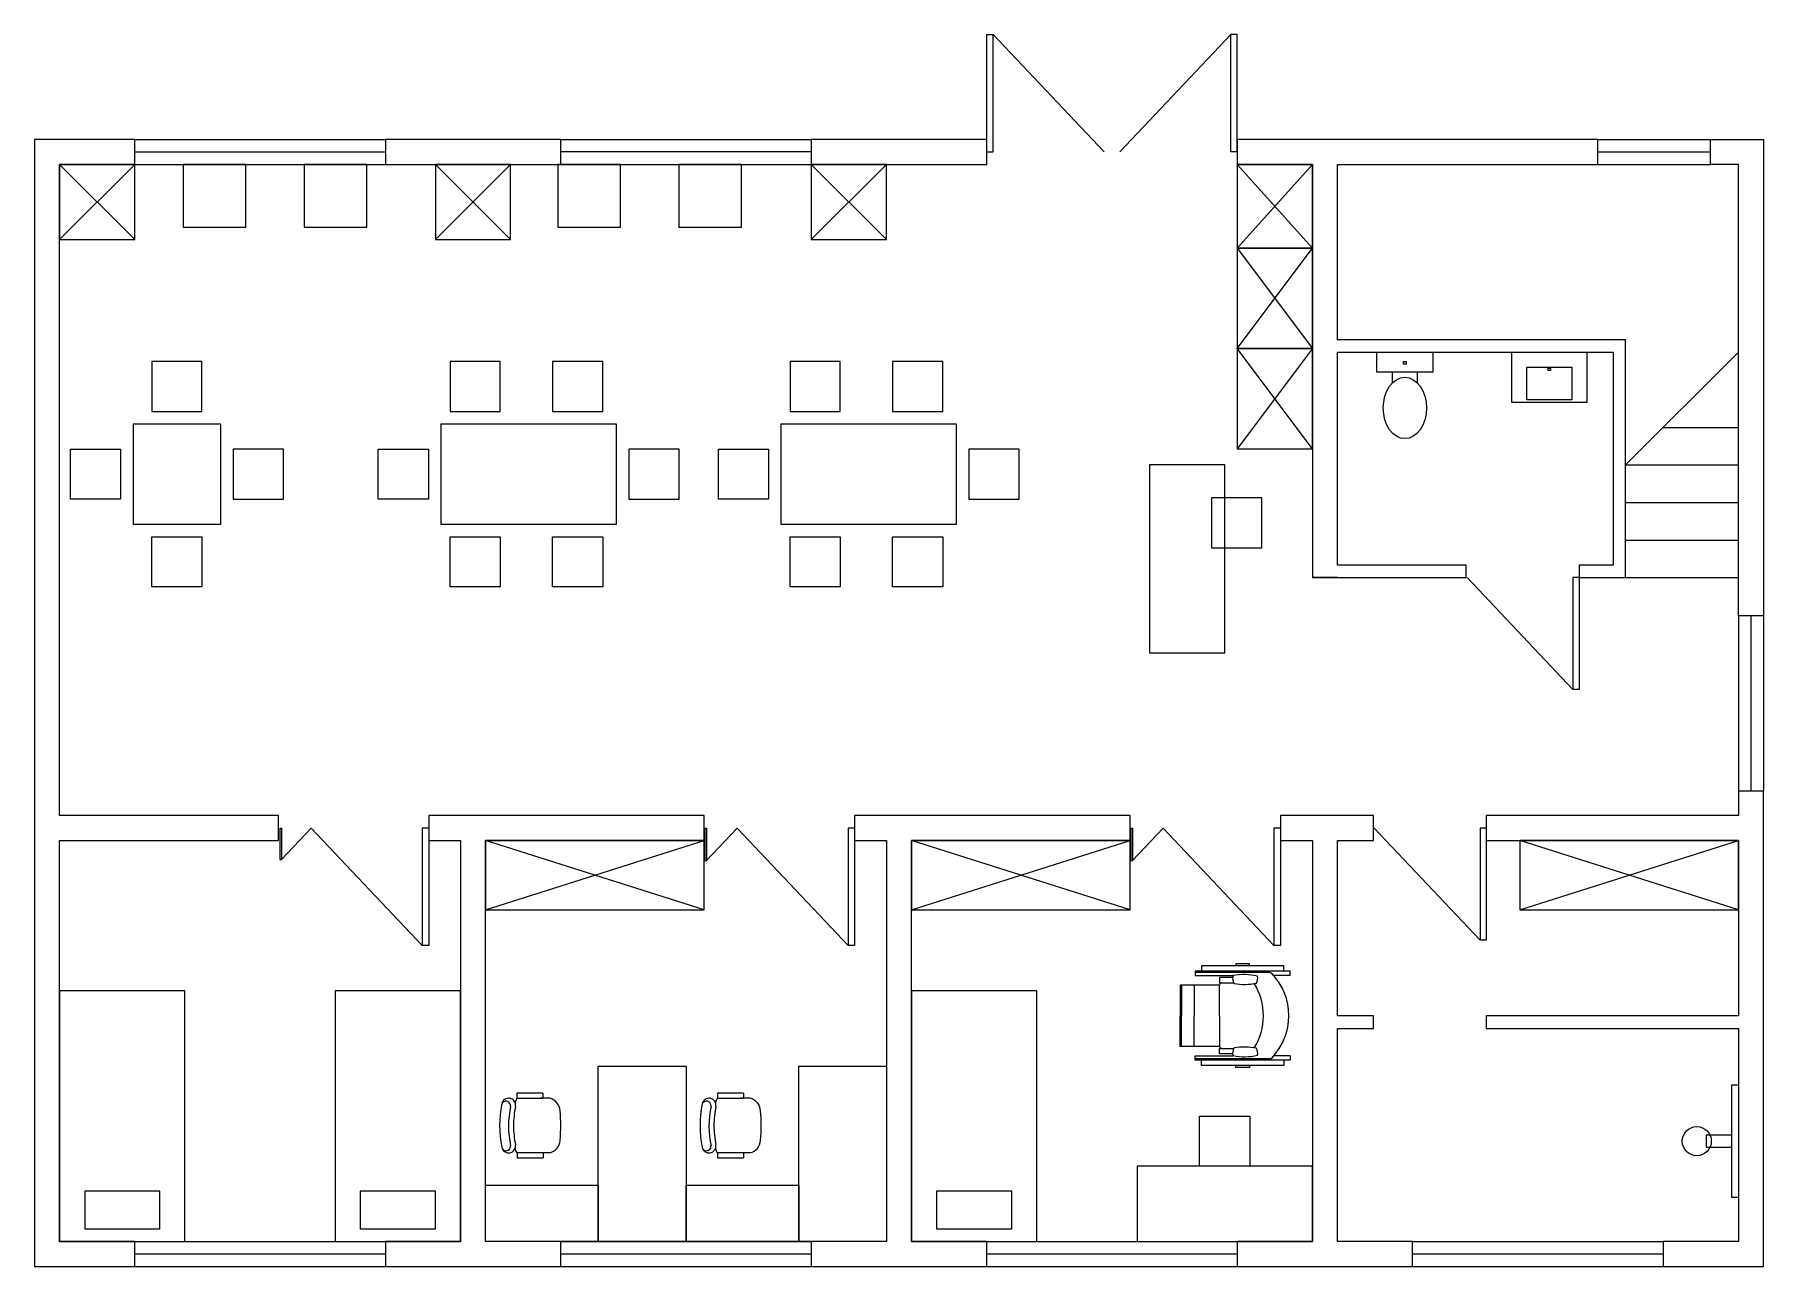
# Model space of a CAD drawing. Header units: millimetres. Extents: x 1713 to 15513, y -2295 to 7542.
import ezdxf

# ---------------------------------------------------------------- set-up
doc = ezdxf.new("R2010")
doc.units = ezdxf.units.MM
doc.layers.add('annot', color=9, linetype='Continuous')

msp = doc.modelspace()

# ---------------------------------------------------------------- linework, layer by layer
at = {"layer": 'annot'}
for p, q in [((9313, 6605), (9313, 7542)), ((9313, 7542), (9365, 7542)), ((9365, 6605), (9365, 7542)), ((9365, 7542), (10250, 6605)), ((11261, 7542), (10376, 6605)), ((11261, 6605), (11261, 7542)), ((11313, 7542), (11261, 7542)), ((11313, 6605), (11313, 7542)), ((2513, 6705), (1713, 6705)), ((1713, 6705), (1713, -2295)), ((2513, 6705), (4513, 6705)), ((2513, 6505), (2513, 6705)), ((4513, 6705), (4513, 6505)), ((5913, 6705), (4513, 6705)), ((5913, 6705), (7913, 6705)), ((5913, 6505), (5913, 6705)), ((7913, 6705), (7913, 6505)), ((9313, 6705), (7913, 6705)), ((9313, 6505), (9313, 6705)), ((14190, 6705), (11313, 6705)), ((11313, 6705), (11313, 6505)), ((14190, 6705), (15090, 6705)), ((14190, 6505), (14190, 6705)), ((15090, 6505), (15090, 6705)), ((15090, 6705), (15513, 6705)), ((15513, 6705), (15513, 2899)), ((1913, 5905), (2513, 6505)), ((2513, 5905), (1913, 6505)), ((2513, 6505), (1913, 6505)), ((1913, 6505), (1913, 5905)), ((1913, 6505), (2513, 6505)), ((1913, 1305), (1913, 6505)), ((2513, 6605), (4513, 6605)), ((2513, 6505), (4513, 6505)), ((2513, 5905), (2513, 6505)), ((3400, 6505), (2900, 6505)), ((2900, 6505), (2900, 6005)), ((3400, 6005), (3400, 6505)), ((4364, 6505), (3864, 6505)), ((3864, 6505), (3864, 6005)), ((4364, 6005), (4364, 6505)), ((4513, 6505), (5913, 6505)), ((4913, 5905), (5513, 6505)), ((5513, 5905), (4913, 6505)), ((5513, 6505), (4913, 6505)), ((4913, 6505), (4913, 5905)), ((5513, 5905), (5513, 6505)), ((6391, 6505), (5891, 6505)), ((5891, 6505), (5891, 6005)), ((7913, 6605), (5913, 6605)), ((5913, 6505), (7913, 6505)), ((6391, 6005), (6391, 6505)), ((7355, 6505), (6855, 6505)), ((6855, 6505), (6855, 6005)), ((7355, 6005), (7355, 6505)), ((7913, 5905), (8513, 6505)), ((8513, 5905), (7913, 6505)), ((8513, 6505), (7913, 6505)), ((7913, 6505), (7913, 5905)), ((7913, 6505), (9313, 6505)), ((8513, 5905), (8513, 6505)), ((9313, 6605), (9365, 6605)), ((11313, 6605), (11261, 6605)), ((11913, 6505), (11313, 5835)), ((11913, 5835), (11313, 6505)), ((11913, 6505), (11313, 6505)), ((11313, 6505), (11313, 5835)), ((11313, 6505), (11913, 6505)), ((11913, 5835), (11913, 6505)), ((11913, 6505), (11913, 3205)), ((12113, 5105), (12113, 6505)), ((12113, 6505), (14190, 6505)), ((14190, 6605), (15090, 6605)), ((14190, 6505), (15090, 6505)), ((15313, 6505), (15090, 6505)), ((15313, 2899), (15313, 6505)), ((2900, 6005), (3400, 6005)), ((3864, 6005), (4364, 6005)), ((5891, 6005), (6391, 6005)), ((6855, 6005), (7355, 6005)), ((1913, 5905), (2513, 5905)), ((4913, 5905), (5513, 5905)), ((7913, 5905), (8513, 5905)), ((11313, 5835), (11913, 5035)), ((11313, 5035), (11913, 5835)), ((11913, 5835), (11313, 5835)), ((11313, 5835), (11313, 5035)), ((11313, 5835), (11913, 5835)), ((11913, 5035), (11913, 5835)), ((11913, 5035), (11313, 4235)), ((11913, 4235), (11313, 5035)), ((11313, 5035), (11913, 5035)), ((11913, 5035), (11313, 5035)), ((11313, 5035), (11313, 4235)), ((11913, 4235), (11913, 5035)), ((14413, 5105), (12113, 5105)), ((12113, 3305), (12113, 5005)), ((12113, 5005), (14313, 5005)), ((12428, 4845), (12428, 5005)), ((12428, 5005), (12873, 5005)), ((12873, 5005), (12873, 4845)), ((13504, 4605), (13504, 5005)), ((13504, 5005), (14104, 5005)), ((14104, 5005), (14104, 4605)), ((14313, 5005), (14313, 3305)), ((14413, 3205), (14413, 5105)), ((14413, 4105), (15313, 5005)), ((3049, 4931), (2649, 4931)), ((2649, 4931), (2649, 4531)), ((3049, 4531), (3049, 4931)), ((5430, 4931), (5030, 4931)), ((5030, 4931), (5030, 4531)), ((5430, 4531), (5430, 4931)), ((6248, 4931), (5848, 4931)), ((5848, 4931), (5848, 4531)), ((6248, 4531), (6248, 4931)), ((8144, 4931), (7744, 4931)), ((7744, 4931), (7744, 4531)), ((8144, 4531), (8144, 4931)), ((8962, 4931), (8562, 4931)), ((8562, 4931), (8562, 4531)), ((8962, 4531), (8962, 4931)), ((12873, 4845), (12428, 4845)), ((12551, 4760), (12551, 4845)), ((12640, 4909), (12640, 4930)), ((12640, 4930), (12661, 4930)), ((12661, 4909), (12640, 4909)), ((12661, 4930), (12661, 4909)), ((12751, 4760), (12751, 4845)), ((13624, 4625), (13624, 4885)), ((13624, 4885), (13984, 4885)), ((13794, 4859), (13794, 4879)), ((13794, 4879), (13814, 4879)), ((13814, 4859), (13794, 4859)), ((13814, 4879), (13814, 4859)), ((13984, 4885), (13984, 4625)), ((14104, 4605), (13504, 4605)), ((13984, 4625), (13624, 4625)), ((2499, 4431), (2499, 3631)), ((3199, 4431), (2499, 4431)), ((2649, 4531), (3049, 4531)), ((3199, 3631), (3199, 4431)), ((4957, 4431), (4957, 3631)), ((6357, 4431), (4957, 4431)), ((5030, 4531), (5430, 4531)), ((5848, 4531), (6248, 4531)), ((6357, 3631), (6357, 4431)), ((7671, 4431), (7671, 3631)), ((9071, 4431), (7671, 4431)), ((7744, 4531), (8144, 4531)), ((8562, 4531), (8962, 4531)), ((9071, 3631), (9071, 4431)), ((14713, 4405), (15313, 4405)), ((1999, 3831), (1999, 4231)), ((1999, 4231), (2399, 4231)), ((2399, 4231), (2399, 3831)), ((3699, 4231), (3299, 4231)), ((3299, 4231), (3299, 3831)), ((3699, 3831), (3699, 4231)), ((4457, 3831), (4457, 4231)), ((4457, 4231), (4857, 4231)), ((4857, 4231), (4857, 3831)), ((6857, 4231), (6457, 4231)), ((6457, 4231), (6457, 3831)), ((6857, 3831), (6857, 4231)), ((7171, 3831), (7171, 4231)), ((7171, 4231), (7571, 4231)), ((7571, 4231), (7571, 3831)), ((9571, 4231), (9171, 4231)), ((9171, 4231), (9171, 3831)), ((9571, 3831), (9571, 4231)), ((11313, 4235), (11913, 4235)), ((11213, 4105), (10613, 4105)), ((10613, 4105), (10613, 2605)), ((11213, 2605), (11213, 4105)), ((14413, 4105), (15313, 4105)), ((2399, 3831), (1999, 3831)), ((3299, 3831), (3699, 3831)), ((4857, 3831), (4457, 3831)), ((6457, 3831), (6857, 3831)), ((7571, 3831), (7171, 3831)), ((9171, 3831), (9571, 3831)), ((11508, 3842), (11108, 3842)), ((11108, 3842), (11108, 3442)), ((11508, 3442), (11508, 3842)), ((14413, 3805), (15313, 3805)), ((2499, 3631), (3199, 3631)), ((4957, 3631), (6357, 3631)), ((7671, 3631), (9071, 3631)), ((2649, 3531), (3049, 3531)), ((2649, 3131), (2649, 3531)), ((3049, 3531), (3049, 3131)), ((5030, 3531), (5430, 3531)), ((5030, 3131), (5030, 3531)), ((5430, 3531), (5430, 3131)), ((5848, 3531), (6248, 3531)), ((5848, 3131), (5848, 3531)), ((6248, 3531), (6248, 3131)), ((7744, 3531), (8144, 3531)), ((7744, 3131), (7744, 3531)), ((8144, 3531), (8144, 3131)), ((8562, 3531), (8962, 3531)), ((8562, 3131), (8562, 3531)), ((8962, 3531), (8962, 3131)), ((14413, 3505), (15313, 3505)), ((11108, 3442), (11508, 3442)), ((12113, 3205), (11913, 3205)), ((11913, 3205), (13141, 3205)), ((13141, 3305), (12113, 3305)), ((13141, 3205), (13141, 3305)), ((13992, 2311), (13148, 3205)), ((14041, 3205), (13992, 3205)), ((13992, 3205), (13992, 2311)), ((14313, 3305), (14041, 3305)), ((14041, 3305), (14041, 3205)), ((14041, 3205), (14041, 2311)), ((14041, 3205), (14413, 3205)), ((14413, 3205), (15313, 3205)), ((3049, 3131), (2649, 3131)), ((5430, 3131), (5030, 3131)), ((6248, 3131), (5848, 3131)), ((8144, 3131), (7744, 3131)), ((8962, 3131), (8562, 3131)), ((15313, 2899), (15313, 1499)), ((15513, 2899), (15313, 2899)), ((15413, 2899), (15413, 1499)), ((15513, 2899), (15513, 1499)), ((10613, 2605), (11213, 2605)), ((14041, 2311), (13992, 2311)), ((15513, 1499), (15313, 1499)), ((15313, 1499), (15313, 1305)), ((15513, -2295), (15513, 1499)), ((3659, 1305), (1913, 1305)), ((3659, 1105), (3659, 1305)), ((7059, 1305), (4859, 1305)), ((4859, 1305), (4859, 1105)), ((7059, 1105), (7059, 1305)), ((10459, 1305), (8259, 1305)), ((8259, 1305), (8259, 1105)), ((10459, 1105), (10459, 1305)), ((12401, 1305), (11659, 1305)), ((11659, 1305), (11659, 1105)), ((12401, 1105), (12401, 1305)), ((15313, 1305), (13301, 1305)), ((13301, 1305), (13301, 1105)), ((1913, -2095), (1913, 1105)), ((1913, 1105), (3659, 1105)), ((3670, 1205), (3684, 1205)), ((3670, 1205), (3670, 954)), ((3684, 1205), (3684, 954)), ((3684, 954), (3921, 1205)), ((4806, 268), (3921, 1205)), ((4859, 1205), (4806, 1205)), ((4806, 1205), (4806, 268)), ((4859, 1205), (4859, 268)), ((4859, 1105), (5113, 1105)), ((5113, 1105), (5113, -2095)), ((7059, 553), (5313, 1105)), ((5313, 553), (7059, 1105)), ((7059, 1105), (5313, 1105)), ((5313, 1105), (5313, 553)), ((5313, -2095), (5313, 1105)), ((5313, 1105), (7059, 1105)), ((7059, 553), (7059, 1105)), ((7062, 1205), (7077, 1205)), ((7062, 1205), (7062, 946)), ((7077, 1205), (7077, 946)), ((7077, 946), (7321, 1205)), ((8206, 268), (7321, 1205)), ((8259, 1205), (8206, 1205)), ((8206, 1205), (8206, 268)), ((8259, 1205), (8259, 268)), ((8259, 1105), (8513, 1105)), ((8513, 1105), (8513, -2095)), ((10459, 553), (8713, 1105)), ((8713, 553), (10459, 1105)), ((10459, 1105), (8713, 1105)), ((8713, 1105), (8713, 553)), ((8713, -2095), (8713, 1105)), ((8713, 1105), (10459, 1105)), ((10459, 553), (10459, 1105)), ((10464, 1205), (10478, 1205)), ((10464, 1205), (10464, 947)), ((10478, 1205), (10478, 947)), ((10478, 947), (10721, 1205)), ((11606, 268), (10721, 1205)), ((11659, 1205), (11606, 1205)), ((11606, 1205), (11606, 268)), ((11659, 1205), (11659, 268)), ((11659, 1105), (11913, 1105)), ((11913, 1105), (11913, -2095)), ((12113, 1105), (12401, 1105)), ((12113, -295), (12113, 1105)), ((13252, 311), (12407, 1205)), ((13301, 1205), (13252, 1205)), ((13252, 1205), (13252, 311)), ((13301, 1205), (13301, 311)), ((13301, 1105), (15313, 1105)), ((15313, 553), (13568, 1105)), ((13568, 553), (15313, 1105)), ((15313, 1105), (13568, 1105)), ((13568, 1105), (13568, 553)), ((15313, 553), (15313, 1105)), ((15313, 1105), (15313, -295)), ((3670, 954), (3684, 954)), ((7062, 946), (7077, 946)), ((10464, 947), (10478, 947)), ((5313, 553), (7059, 553)), ((8713, 553), (10459, 553)), ((13568, 553), (15313, 553)), ((13301, 311), (13252, 311)), ((4859, 268), (4806, 268)), ((8259, 268), (8206, 268)), ((11659, 268), (11606, 268)), ((10977, 62), (10977, 27)), ((11736, 62), (10977, 62)), ((11573, 51, -126), (10977, 51)), ((10977, 27), (11279, 27)), ((11028, 104), (11028, 62)), ((11685, 104), (11028, 104)), ((11172, 12), (11172, -31)), ((11276, 12), (11172, 12)), ((11301, 120), (11301, 104)), ((11412, 120), (11301, 120)), ((11412, 104), (11412, 120)), ((11736, 27), (11606, 27)), ((11685, 62), (11685, 104)), ((11736, 27), (11736, 62)), ((2913, -95), (1913, -95)), ((1913, -95), (1913, -2095)), ((2913, -2095), (2913, -95)), ((5113, -95), (4113, -95)), ((4113, -95), (4113, -2095)), ((5113, -2095), (5113, -95)), ((9713, -95), (8713, -95)), ((8713, -95), (8713, -2095)), ((9713, -2095), (9713, -95)), ((10858, -48), (10858, -293)), ((11172, -48), (10858, -48)), ((10869, -48), (10869, -293)), ((10969, -48), (10969, -293)), ((11172, -31), (11285, -31)), ((11172, -293), (11172, -48)), ((10858, -538), (10858, -293)), ((10869, -538), (10869, -293)), ((10969, -538), (10969, -293)), ((11172, -293), (11172, -538)), ((12401, -295), (12113, -295)), ((12113, -2095), (12113, -395)), ((12113, -395), (12401, -395)), ((12401, -395), (12401, -295)), ((15313, -295), (13301, -295)), ((13301, -295), (13301, -395)), ((13301, -395), (15313, -395)), ((15313, -395), (15313, -2095)), ((11172, -538), (10858, -538)), ((10977, -648), (10977, -613)), ((10977, -613), (11279, -613)), ((11573, -637, -126), (10977, -637)), ((11736, -648), (10977, -648)), ((11028, -690), (11028, -648)), ((11685, -690), (11028, -690)), ((11172, -598), (11172, -555)), ((11172, -555), (11285, -555)), ((11276, -598), (11172, -598)), ((11301, -706), (11301, -690)), ((11412, -690), (11412, -706)), ((11736, -613), (11606, -613)), ((11685, -648), (11685, -690)), ((11736, -613), (11736, -648)), ((6213, -695), (6913, -695)), ((6213, -2095), (6213, -695)), ((6913, -695), (6913, -2095)), ((7813, -695), (8513, -695)), ((7813, -2095), (7813, -695)), ((8513, -695), (8513, -2095)), ((11412, -706), (11301, -706)), ((5771, -912), (5563, -912)), ((5563, -912), (5563, -952)), ((5563, -952), (5771, -952)), ((5825, -952), (5751, -952)), ((5771, -912), (5771, -952)), ((7371, -912), (7163, -912)), ((7163, -912), (7163, -952)), ((7163, -952), (7371, -952)), ((7425, -952), (7351, -952)), ((7371, -912), (7371, -952)), ((15260, -845), (15313, -845)), ((15260, -1744), (15260, -845)), ((15313, -845), (15313, -1744)), ((11013, -1495), (11013, -1095)), ((11013, -1095), (11413, -1095)), ((11413, -1095), (11413, -1495)), ((15260, -1247), (15056, -1247)), ((15056, -1247), (15056, -1342)), ((15056, -1342), (15260, -1342)), ((15260, -1342), (15260, -1247)), ((5564, -1388), (5564, -1429)), ((5771, -1388), (5564, -1388)), ((5564, -1429), (5772, -1429)), ((5824, -1388), (5750, -1388)), ((5772, -1388), (5772, -1429)), ((7164, -1388), (7164, -1429)), ((7371, -1388), (7164, -1388)), ((7164, -1429), (7372, -1429)), ((7424, -1388), (7350, -1388)), ((7372, -1388), (7372, -1429)), ((11913, -1495), (10513, -1495)), ((10513, -1495), (10513, -2095)), ((11413, -1495), (11013, -1495)), ((11913, -2095), (11913, -1495)), ((5313, -2095), (5313, -1645)), ((5313, -1645), (6213, -1645)), ((6213, -1645), (6213, -2095)), ((6913, -2095), (6913, -1645)), ((6913, -1645), (7813, -1645)), ((7813, -1645), (7813, -2095)), ((2113, -1695), (2113, -1995)), ((2713, -1695), (2113, -1695)), ((2713, -1995), (2713, -1695)), ((4313, -1695), (4313, -1995)), ((4913, -1695), (4313, -1695)), ((4913, -1995), (4913, -1695)), ((8913, -1695), (8913, -1995)), ((9513, -1695), (8913, -1695)), ((9513, -1995), (9513, -1695)), ((15313, -1744), (15260, -1744)), ((2113, -1995), (2713, -1995)), ((4313, -1995), (4913, -1995)), ((8913, -1995), (9513, -1995)), ((1913, -2095), (2913, -2095)), ((2513, -2095), (1913, -2095)), ((2513, -2095), (4513, -2095)), ((2513, -2295), (2513, -2095)), ((2513, -2195), (4513, -2195)), ((4113, -2095), (5113, -2095)), ((5113, -2095), (4513, -2095)), ((4513, -2095), (4513, -2295)), ((6213, -2095), (5313, -2095)), ((5913, -2095), (5313, -2095)), ((5913, -2095), (7913, -2095)), ((5913, -2295), (5913, -2095)), ((5913, -2195), (7913, -2195)), ((6913, -2095), (6213, -2095)), ((7813, -2095), (6913, -2095)), ((8513, -2095), (7813, -2095)), ((8513, -2095), (7913, -2095)), ((7913, -2095), (7913, -2295)), ((8713, -2095), (9713, -2095)), ((9313, -2095), (8713, -2095)), ((9313, -2095), (11313, -2095)), ((9313, -2295), (9313, -2095)), ((9313, -2195), (11313, -2195)), ((10513, -2095), (11913, -2095)), ((11913, -2095), (11313, -2095)), ((11313, -2095), (11313, -2295)), ((12713, -2095), (12113, -2095)), ((12713, -2095), (14713, -2095)), ((12713, -2295), (12713, -2095)), ((12713, -2195), (14713, -2195)), ((15313, -2095), (14713, -2095)), ((14713, -2095), (14713, -2295)), ((1713, -2295), (2513, -2295)), ((2513, -2295), (4513, -2295)), ((4513, -2295), (5913, -2295)), ((5913, -2295), (7913, -2295)), ((7913, -2295), (9313, -2295)), ((9313, -2295), (11313, -2295)), ((11313, -2295), (12713, -2295)), ((12713, -2295), (14713, -2295)), ((14713, -2295), (15513, -2295))]:
    msp.add_line(p, q, dxfattribs=at)
msp.add_circle((14981, -1295), 116, dxfattribs=at)
for centre, radius, start, end in [((11349, 5), 73.1, 162.9067, 213.4716), ((11366, -431), 466, 76.6098, 100.8031), ((11412, 3), 64.5, 326.7726, 17.455), ((11567, 10, -126), 41.2, 52.381, 81.9074), ((11236, -293, -126), 489, 0, 43.284), ((11192, -51), 20.3, 95.1614, 170.4599), ((11370, 428), 471, 259.9154, 281.8125), ((11033, -293), 489, 0, 31.7254), ((11033, -293), 489, 328.2746, 0), ((11236, -293, -126), 489, 316.716, 0), ((11192, -535), 20.3, 189.5401, 264.8386), ((11349, -591), 73.1, 146.5284, 197.0933), ((11370, -1014), 471, 78.1875, 100.0846), ((11372, -202), 419, 257.4237, 284.0567), ((11412, -589), 64.5, 342.545, 33.2274), ((11567, -596, -126), 41.2, 278.0926, 307.619), ((5497, -1007), 55.3, 350.2478, 170.1012), ((5604, -990), 54.9, 137.1618, 177.5717), ((5798, -1060), 111, 4.0766, 75.8334), ((7097, -1007), 55.3, 350.2478, 170.1012), ((7204, -990), 54.9, 137.1618, 177.5717), ((7398, -1060), 111, 4.0766, 75.8334), ((6261, -1170), 836, 168.0899, 191.9101), ((5476, -1012), 36.2, 355.0872, 160.3213), ((6262, -1174), 766, 168.0112, 191.9888), ((6448, -1189), 913, 169.1286, 178.8433), ((4247, -1170), 1666, 355.9234, 4.0766), ((7861, -1170), 836, 168.0899, 191.9101), ((7076, -1012), 36.2, 355.0872, 160.3213), ((7862, -1174), 766, 168.0112, 191.9888), ((8048, -1189), 913, 169.1286, 178.8433), ((5847, -1170), 1666, 355.9234, 4.0766), ((6448, -1152), 913, 181.1567, 190.8714), ((8048, -1152), 913, 181.1567, 190.8714), ((5477, -1336), 35.2, 184.9128, 4.9128), ((5497, -1333), 55.3, 189.8988, 9.7522), ((5604, -1351), 54.9, 180.7226, 222.8382), ((5798, -1281), 111, 283.2566, 355.9234), ((7077, -1336), 35.2, 184.9128, 4.9128), ((7097, -1333), 55.3, 189.8988, 9.7522), ((7204, -1351), 54.9, 180.7226, 222.8382), ((7398, -1281), 111, 283.2566, 355.9234)]:
    msp.add_arc(centre, radius, start, end, dxfattribs=at)
msp.add_ellipse((12651, 4560), major_axis=(0, -245), ratio=0.703704, dxfattribs=at)

doc.saveas('drawing.dxf')
